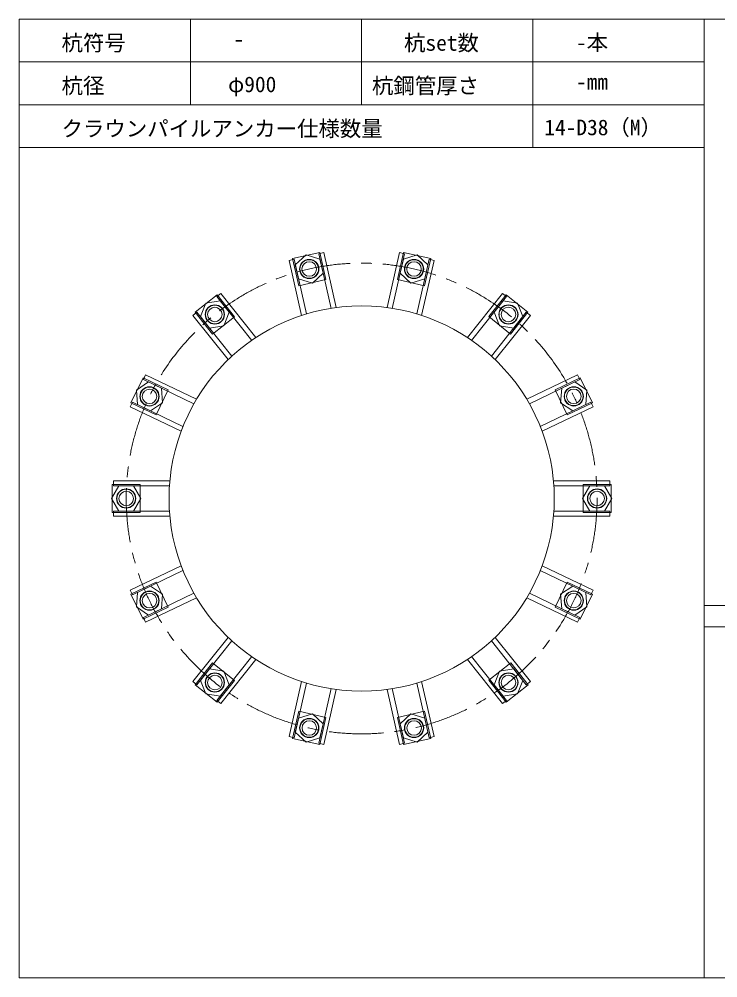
# Model space of a CAD drawing. Units: millimetres, scale not verified. Extents: x -10118 to 10118, y -9578 to 9578.
# Drawn here: x 3618 to 5250, y 318 to 2558 of the extents above; entities that cross this region are included whole.
import ezdxf
from ezdxf.enums import TextEntityAlignment as Align

# ---------------------------------------------------------------- set-up
doc = ezdxf.new("R2010")
doc.units = ezdxf.units.MM
doc.header["$LTSCALE"] = 2
doc.linetypes.add('USER1', pattern=[101.6, 63.5, -12.7, 12.7, -12.7])
for name, color, linetype, lineweight in [('0-1_01_KUI', 5, 'Continuous', 18), ('0-4_09_SUNPO', 3, 'Continuous', 18), ('0-5_07_CENTER', 1, 'USER1', 18), ('0-6_02_KANAMONO', 6, 'Continuous', 18), ('0-7_10_WAKU', 4, 'Continuous', 18), ('0-9_03_ANCHOR', 2, 'Continuous', 18)]:
    doc.layers.add(name, color=color, linetype=linetype, lineweight=lineweight)
doc.styles.add('ＭＳ ゴシック', font='')
doc.styles.get('ＭＳ ゴシック').set_extended_font_data('MS Gothic')

msp = doc.modelspace()

# ---------------------------------------------------------------- linework, layer by layer
at = {"layer": '0-1_01_KUI', "color": 2}
for p, q in [((5217.673, 1187.673), (5568.441, 1187.673)), ((5217.673, 1137.673), (5568.441, 1137.673))]:
    msp.add_line(p, q, dxfattribs=at)
at = {"layer": '0-1_01_KUI'}
msp.add_circle((4417.673, 1437.673), 450, dxfattribs=at)
at = {"layer": '0-5_07_CENTER'}
msp.add_circle((4417.673, 1437.673), 550, dxfattribs=at)
at = {"layer": '0-6_02_KANAMONO'}
for p, q in [((4259.851, 1996.567), (4248.152, 1993.897)), ((4248.152, 1993.897), (4277.506, 1865.287)), ((4259.851, 1996.567), (4288.994, 1868.883)), ((4317.372, 2009.696), (4329.071, 2012.366)), ((4317.372, 2009.696), (4346.515, 1882.012)), ((4329.071, 2012.366), (4358.425, 1883.756)), ((4506.276, 2012.366), (4476.922, 1883.756)), ((4517.975, 2009.696), (4488.832, 1882.012)), ((4517.975, 2009.696), (4506.276, 2012.366)), ((4575.496, 1996.567), (4546.353, 1868.883)), ((4587.195, 1993.897), (4557.841, 1865.287)), ((4575.496, 1996.567), (4587.195, 1993.897)), ((4079.113, 1909.529), (4088.495, 1917.01)), ((4079.113, 1909.529), (4160.77, 1807.134)), ((4088.495, 1917.01), (4170.745, 1813.873)), ((4746.851, 1917.01), (4664.602, 1813.873)), ((4756.233, 1909.529), (4674.576, 1807.134)), ((4756.233, 1909.529), (4746.851, 1917.01)), ((4032.985, 1872.743), (4023.603, 1865.261)), ((4023.603, 1865.261), (4105.853, 1762.123)), ((4032.985, 1872.743), (4114.642, 1770.348)), ((4802.361, 1872.743), (4720.704, 1770.348)), ((4811.743, 1865.261), (4729.494, 1762.123)), ((4802.361, 1872.743), (4811.743, 1865.261)), ((3907.911, 1715.904), (3913.118, 1726.716)), ((3913.118, 1726.716), (4031.971, 1669.479)), ((4922.229, 1726.716), (4803.375, 1669.479)), ((4927.436, 1715.904), (4922.229, 1726.716)), ((3907.911, 1715.904), (4025.909, 1659.08)), ((4927.436, 1715.904), (4809.438, 1659.08)), ((3882.312, 1662.747), (3877.105, 1651.936)), ((3882.312, 1662.747), (4000.31, 1605.922)), ((4953.035, 1662.747), (4835.037, 1605.922)), ((4953.035, 1662.747), (4958.241, 1651.936)), ((3877.105, 1651.936), (3995.959, 1594.699)), ((4958.241, 1651.936), (4839.388, 1594.699)), ((3837.673, 1479.173), (3969.591, 1479.173)), ((3837.673, 1467.173), (3837.673, 1479.173)), ((4997.673, 1479.173), (4865.756, 1479.173)), ((4997.673, 1467.173), (4997.673, 1479.173)), ((3837.673, 1467.173), (3968.641, 1467.173)), ((4997.673, 1467.173), (4866.705, 1467.173)), ((3837.673, 1408.173), (3968.641, 1408.173)), ((3837.673, 1408.173), (3837.673, 1396.173)), ((3837.673, 1396.173), (3969.591, 1396.173)), ((4997.673, 1396.173), (4865.756, 1396.173)), ((4997.673, 1408.173), (4866.705, 1408.173)), ((4997.673, 1408.173), (4997.673, 1396.173)), ((3877.105, 1223.411), (3995.959, 1280.648)), ((4958.241, 1223.411), (4839.388, 1280.648)), ((3882.312, 1212.599), (4000.31, 1269.424)), ((4953.035, 1212.599), (4835.037, 1269.424)), ((3882.312, 1212.599), (3877.105, 1223.411)), ((3907.911, 1159.442), (4025.909, 1216.267)), ((4927.436, 1159.442), (4809.438, 1216.267)), ((4953.035, 1212.599), (4958.241, 1223.411)), ((3913.118, 1148.631), (4031.971, 1205.867)), ((4922.229, 1148.631), (4803.375, 1205.867)), ((3907.911, 1159.442), (3913.118, 1148.631)), ((4927.436, 1159.442), (4922.229, 1148.631)), ((4023.603, 1010.086), (4105.853, 1113.223)), ((4032.985, 1002.604), (4114.642, 1104.999)), ((4802.361, 1002.604), (4720.704, 1104.999)), ((4811.743, 1010.086), (4729.494, 1113.223)), ((4079.113, 965.818), (4160.77, 1068.213)), ((4088.495, 958.336), (4170.745, 1061.474)), ((4746.851, 958.336), (4664.602, 1061.474)), ((4756.233, 965.818), (4674.576, 1068.213)), ((4032.985, 1002.604), (4023.603, 1010.086)), ((4248.152, 881.45), (4277.506, 1010.06)), ((4587.195, 881.45), (4557.841, 1010.06)), ((4802.361, 1002.604), (4811.743, 1010.086)), ((4259.851, 878.779), (4288.994, 1006.464)), ((4317.372, 865.651), (4346.515, 993.335)), ((4329.071, 862.981), (4358.425, 991.591)), ((4506.276, 862.981), (4476.922, 991.591)), ((4517.975, 865.651), (4488.832, 993.335)), ((4575.496, 878.779), (4546.353, 1006.464)), ((4079.113, 965.818), (4088.495, 958.336)), ((4756.233, 965.818), (4746.851, 958.336)), ((4259.851, 878.779), (4248.152, 881.45)), ((4575.496, 878.779), (4587.195, 881.45)), ((4317.372, 865.651), (4329.071, 862.981)), ((4517.975, 865.651), (4506.276, 862.981))]:
    msp.add_line(p, q, dxfattribs=at)
for points in [[(4270.316, 1950.714), (4302.867, 1940.674), (4327.837, 1963.843), (4320.257, 1997.053), (4287.707, 2007.093), (4262.736, 1983.924)], [(4507.51, 1963.843), (4532.48, 1940.674), (4565.03, 1950.714), (4572.61, 1983.924), (4547.64, 2007.093), (4515.089, 1997.053)], [(4062.309, 1835.972), (4095.992, 1841.049), (4108.437, 1872.758), (4087.199, 1899.39), (4053.516, 1894.313), (4041.071, 1862.604)], [(4726.91, 1872.758), (4739.354, 1841.049), (4773.038, 1835.972), (4794.276, 1862.604), (4781.831, 1894.313), (4748.148, 1899.39)], [(3924.686, 1642.341), (3952.831, 1661.53), (3950.285, 1695.498), (3919.595, 1710.278), (3891.45, 1691.089), (3893.996, 1657.121)], [(4885.061, 1695.498), (4882.516, 1661.53), (4910.661, 1642.341), (4941.351, 1657.121), (4943.896, 1691.089), (4915.752, 1710.278)], [(3884.705, 1408.173), (3901.737, 1437.673), (3884.705, 1467.173), (3850.641, 1467.173), (3833.61, 1437.673), (3850.641, 1408.173)], [(4950.641, 1467.173), (4933.61, 1437.673), (4950.641, 1408.173), (4984.705, 1408.173), (5001.737, 1437.673), (4984.705, 1467.173)], [(3950.285, 1179.849), (3952.831, 1213.817), (3924.686, 1233.006), (3893.996, 1218.226), (3891.45, 1184.258), (3919.595, 1165.069)], [(4910.661, 1233.006), (4882.516, 1213.817), (4885.061, 1179.849), (4915.752, 1165.069), (4943.896, 1184.258), (4941.351, 1218.226)], [(4108.437, 1002.589), (4095.992, 1034.298), (4062.309, 1039.375), (4041.071, 1012.743), (4053.516, 981.034), (4087.199, 975.957)], [(4773.038, 1039.375), (4739.354, 1034.298), (4726.91, 1002.589), (4748.148, 975.957), (4781.831, 981.034), (4794.276, 1012.743)], [(4327.837, 911.503), (4302.867, 934.673), (4270.316, 924.632), (4262.736, 891.423), (4287.707, 868.253), (4320.257, 878.294)], [(4565.03, 924.632), (4532.48, 934.673), (4507.51, 911.503), (4515.089, 878.294), (4547.64, 868.253), (4572.61, 891.423)]]:
    msp.add_lwpolyline(points, close=True, dxfattribs=at)
for centre, radius in [((4295.287, 1973.884), 22.5), ((4295.238, 1973.872), 21.75), ((4540.06, 1973.884), 22.5), ((4540.011, 1973.895), 21.75), ((4074.754, 1867.681), 22.5), ((4074.715, 1867.649), 21.75), ((4760.593, 1867.681), 22.5), ((4760.553, 1867.712), 21.75), ((3922.14, 1676.309), 22.5), ((3922.119, 1676.264), 21.75), ((4913.206, 1676.309), 22.5), ((4913.184, 1676.355), 21.75), ((3867.673, 1437.673), 22.5), ((3867.673, 1437.623), 21.75), ((4967.673, 1437.673), 22.5), ((4967.673, 1437.724), 21.75), ((3922.14, 1199.037), 22.5), ((3922.162, 1198.992), 21.75), ((4913.206, 1199.037), 22.5), ((4913.228, 1199.083), 21.75), ((4074.754, 1007.666), 22.5), ((4074.793, 1007.635), 21.75), ((4760.593, 1007.666), 22.5), ((4760.632, 1007.697), 21.75), ((4295.287, 901.463), 22.5), ((4295.336, 901.452), 21.75), ((4540.06, 901.463), 22.5), ((4540.109, 901.474), 21.75)]:
    msp.add_circle(centre, radius, dxfattribs=at)
at = {"layer": '0-7_10_WAKU'}
for p, q in [((3617.673, 2557.673), (3617.673, 317.673)), ((6817.673, 2557.673), (3617.673, 2557.673)), ((4017.673, 2457.673), (4017.673, 2557.673)), ((4417.673, 2457.673), (4417.673, 2557.673)), ((4817.673, 2457.673), (4817.673, 2557.673)), ((5217.673, 2557.673), (5217.673, 317.673)), ((5217.673, 2457.673), (3617.673, 2457.673)), ((4017.673, 2357.673), (4017.673, 2457.673)), ((4417.673, 2357.673), (4417.673, 2457.673)), ((4817.673, 2357.673), (4817.673, 2457.673)), ((5217.673, 2357.673), (3617.673, 2357.673)), ((4817.673, 2257.673), (4817.673, 2357.673)), ((5217.673, 2257.673), (3617.673, 2257.673))]:
    msp.add_line(p, q, dxfattribs=at)
msp.add_lwpolyline([(6817.673, 2557.673), (6817.673, 317.673), (3617.673, 317.673)], dxfattribs=at)
at = {"layer": '0-9_03_ANCHOR', "color": 4}
for points in [[(4319.691, 2012.79), (4334.155, 1949.419), (4270.784, 1934.955), (4256.321, 1998.326)], [(4578.928, 1998.348), (4564.464, 1934.978), (4501.094, 1949.442), (4515.557, 2012.812)], [(4079.861, 1913.322), (4120.387, 1862.503), (4069.568, 1821.976), (4029.042, 1872.795)], [(4806.226, 1872.858), (4765.699, 1822.039), (4714.88, 1862.566), (4755.407, 1913.385)], [(3906.938, 1719.647), (3965.501, 1691.444), (3937.299, 1632.881), (3878.736, 1661.084)], [(4956.567, 1661.175), (4898.004, 1632.972), (4869.802, 1691.535), (4928.365, 1719.738)], [(3835.173, 1470.123), (3900.173, 1470.123), (3900.173, 1405.123), (3835.173, 1405.123)], [(5000.173, 1405.224), (4935.173, 1405.224), (4935.173, 1470.224), (5000.173, 1470.224)], [(3878.78, 1214.172), (3937.343, 1242.375), (3965.545, 1183.812), (3906.982, 1155.609)], [(4928.408, 1155.7), (4869.845, 1183.902), (4898.048, 1242.465), (4956.611, 1214.263)], [(4029.12, 1002.488), (4069.647, 1053.308), (4120.466, 1012.781), (4079.939, 961.962)], [(4755.486, 962.024), (4714.959, 1012.844), (4765.778, 1053.37), (4806.305, 1002.551)], [(4256.419, 876.999), (4270.883, 940.369), (4334.253, 925.905), (4319.789, 862.535)], [(4515.656, 862.557), (4501.192, 925.927), (4564.562, 940.391), (4579.026, 877.021)]]:
    msp.add_lwpolyline(points, close=True, dxfattribs=at)
for centre in [(4295.238, 1973.872), (4540.011, 1973.895), (4074.715, 1867.649), (4760.553, 1867.712), (3922.119, 1676.264), (4913.184, 1676.355), (3867.673, 1437.623), (4967.673, 1437.724), (3922.162, 1198.992), (4913.228, 1199.083), (4074.793, 1007.635), (4760.632, 1007.697), (4295.336, 901.452), (4540.109, 901.474)]:
    msp.add_circle(centre, 17, dxfattribs=at)

# ---------------------------------------------------------------- texts
at = {"layer": '0-4_09_SUNPO', "color": 7, "style": 'ＭＳ ゴシック'}
for s, p in [('杭符号', (3716.706, 2472.938)), ('-', (4118.41, 2482.028)), ('杭set数', (4516.706, 2472.938)), ('-本', (4918.41, 2473.79)), ('杭径', (3716.706, 2372.938)), ('φ900', (4105.626, 2376.063)), ('杭鋼管厚さ', (4441.799, 2372.938)), ('-mm', (4918.41, 2382.028)), ('クラウンパイルアンカー仕様数量', (3716.706, 2272.653)), ('14-D38（M）', (4844.46, 2275.494))]:
    msp.add_text(s, height=36.66, dxfattribs=at).set_placement(p, align=Align.BOTTOM_LEFT)

doc.saveas('drawing.dxf')
